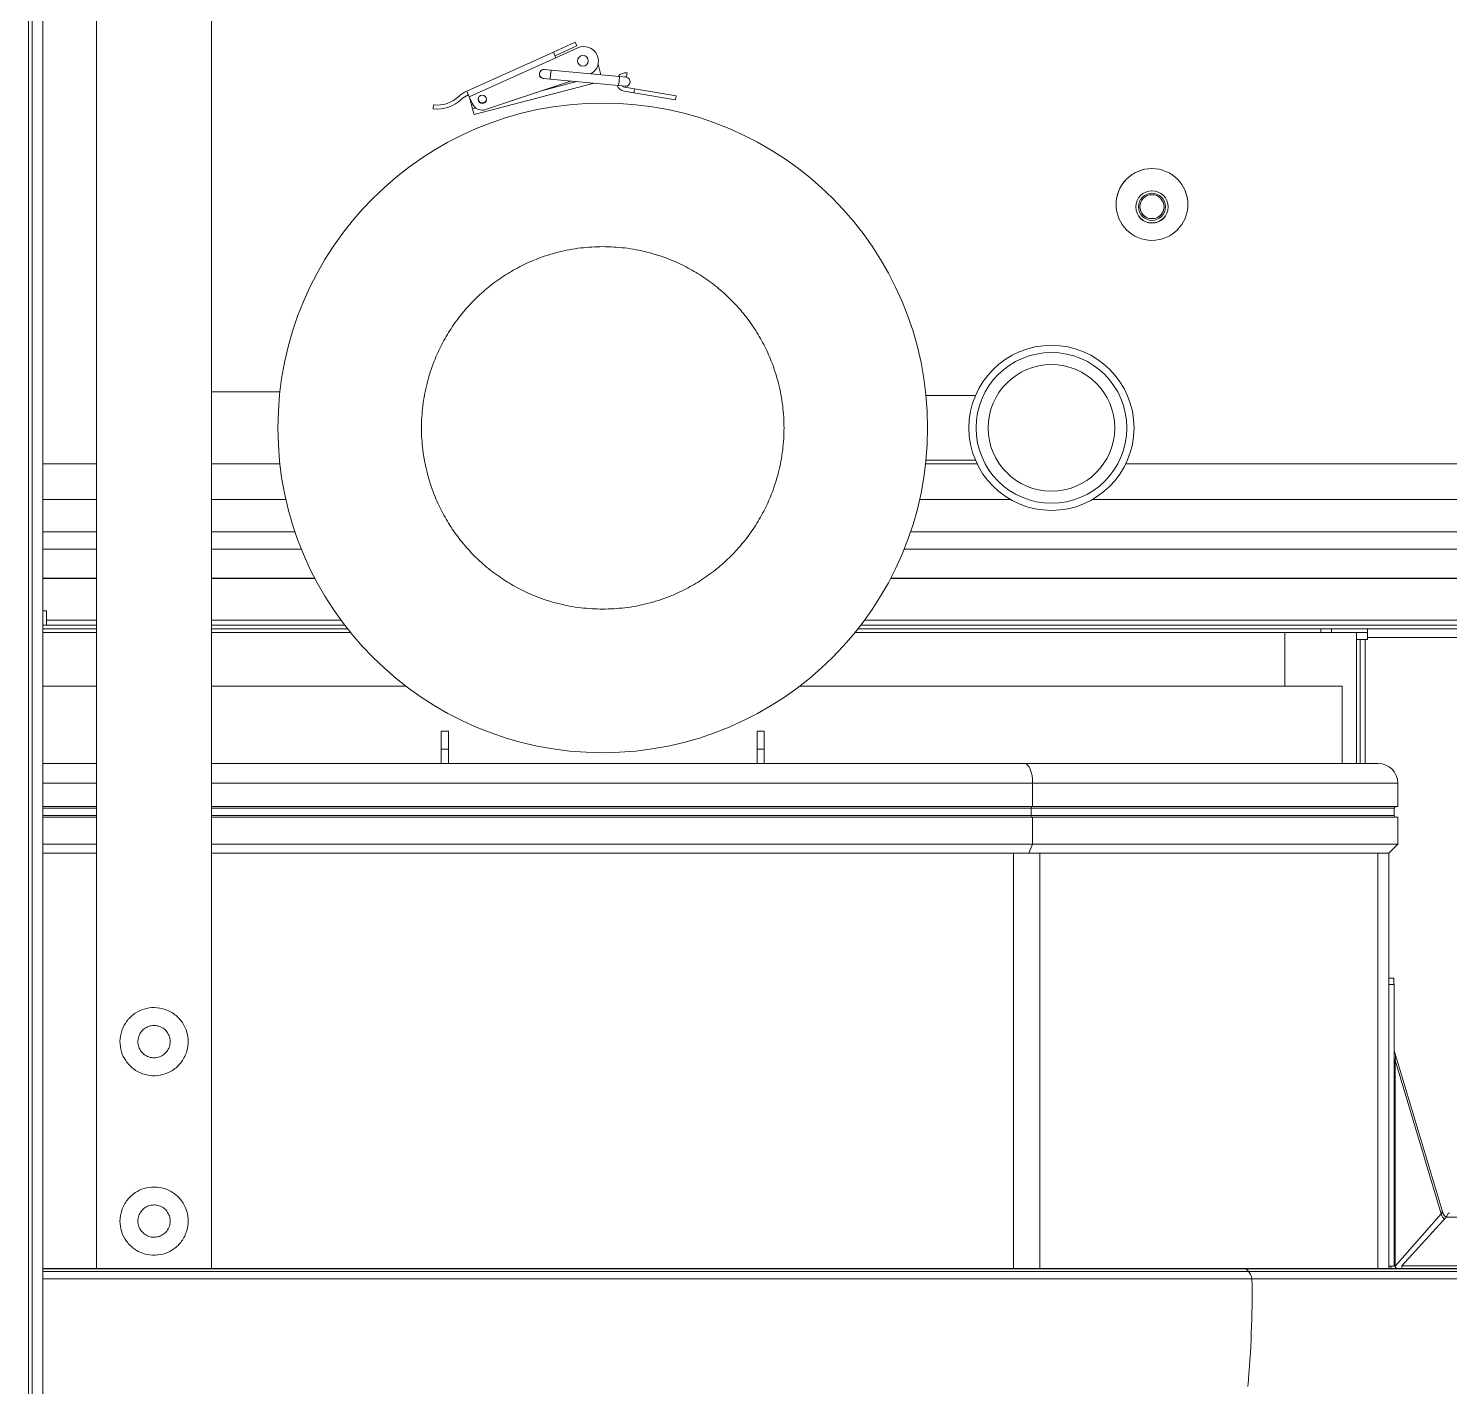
# Model space of a CAD drawing. Header units: millimetres. Extents: x -16985 to -606, y 2122 to 9380.
# Drawn here: x -8273.6 to -7877.6, y 5388.1 to 5766.5 of the extents above; entities that cross this region are included whole.
import ezdxf

# ---------------------------------------------------------------- set-up
doc = ezdxf.new("R2010")
doc.units = ezdxf.units.MM
doc.linetypes.add('K5LT32768', pattern=[0])
doc.linetypes.add('K5LT_THIN', pattern=[0])

msp = doc.modelspace()

# ---------------------------------------------------------------- linework, layer by layer
at = {"color": 7, "linetype": 'K5LT_THIN', "lineweight": 18}
for p, q in [((-8273.55, 4760.19), (-8273.55, 5798.19)), ((-8272.55, 5797.92), (-8272.55, 4796.19)), ((-8269.55, 5797.92), (-8269.55, 4796.19)), ((-8254.55, 5798.73), (-8254.55, 5420.99)), ((-8222.55, 5420.99), (-8222.55, 5798.73)), ((-8121.2, 5762.63), (-8127.3, 5759.88)), ((-8126.85, 5758.88), (-8120.75, 5761.62)), ((-8126.6, 5758.33), (-8120.51, 5761.08)), ((-8120.75, 5761.62), (-8121.2, 5762.63)), ((-8151.46, 5749), (-8127.3, 5759.88)), ((-8150.76, 5747.45), (-8126.6, 5758.33)), ((-8127.3, 5759.88), (-8126.6, 5758.33)), ((-8127.96, 5754.84), (-8129.8, 5755.01)), ((-8108.89, 5753.04), (-8127.96, 5754.84)), ((-8114.07, 5753.53), (-8114.85, 5756.5)), ((-8107.05, 5752.87), (-8108.89, 5753.04)), ((-8106.73, 5754.12), (-8106.91, 5753.03)), ((-8151.46, 5749), (-8150.76, 5747.45)), ((-8149.42, 5742.46), (-8115.93, 5751.19)), ((-8122.53, 5751.82), (-8146.18, 5743.85)), ((-8130.04, 5752.52), (-8128.19, 5752.35)), ((-8128.19, 5752.35), (-8109.13, 5750.55)), ((-8109.13, 5750.55), (-8107.29, 5750.38)), ((-8104.93, 5748.54), (-8107.59, 5748.99)), ((-8104.75, 5749.63), (-8107.41, 5750.07)), ((-8104.75, 5749.63), (-8104.93, 5748.54)), ((-8093.11, 5747.68), (-8104.75, 5749.63)), ((-8160.8, 5744.06), (-8160.7, 5745.15)), ((-8150.76, 5747.45), (-8149.87, 5745.46)), ((-8149.85, 5744.1), (-8150.68, 5747.26)), ((-8093.29, 5746.6), (-8104.93, 5748.54)), ((-8093.11, 5747.68), (-8093.29, 5746.6)), ((-8149.42, 5742.46), (-8149.85, 5744.1)), ((-8222.55, 5665.19), (-8203.5, 5665.19)), ((-8009.72, 5664.19), (-8023.5, 5664.19)), ((-8023.5, 5646.19), (-8009.72, 5646.19)), ((-8254.55, 5645.21), (-8269.55, 5645.21)), ((-8222.55, 5645.19), (-8203.5, 5645.19)), ((-8009.28, 5645.21), (-8023.61, 5645.21)), ((-7780.08, 5645.21), (-7967.83, 5645.21)), ((-8269.55, 5635.21), (-8254.55, 5635.21)), ((-8222.55, 5635.21), (-8201.82, 5635.21)), ((-8025.29, 5635.21), (-7999.96, 5635.21)), ((-7977.15, 5635.21), (-7780.08, 5635.21)), ((-8254.55, 5626.19), (-8269.55, 5626.19)), ((-8199.28, 5626.19), (-8222.55, 5626.19)), ((-7532.47, 5626.19), (-8027.83, 5626.19)), ((-8254.55, 5621.36), (-8269.55, 5621.36)), ((-8197.49, 5621.36), (-8222.55, 5621.36)), ((-7547.56, 5621.36), (-8029.61, 5621.36)), ((-8269.55, 5613.36), (-8254.55, 5613.36)), ((-8269.55, 5613.19), (-8254.55, 5613.19)), ((-8222.55, 5613.36), (-8193.81, 5613.36)), ((-8222.55, 5613.19), (-8193.72, 5613.19)), ((-8033.39, 5613.19), (-7598.01, 5613.19)), ((-8033.3, 5613.36), (-7547.56, 5613.36)), ((-8268.55, 5604.19), (-8269.55, 5604.19)), ((-8268.55, 5604.19), (-8268.55, 5601.57)), ((-8269.55, 5600.19), (-8254.55, 5600.19)), ((-8269.55, 5599.19), (-8254.55, 5599.19)), ((-8268.55, 5601.57), (-8268.55, 5600.19)), ((-8222.55, 5600.19), (-8185.42, 5600.19)), ((-8222.55, 5599.19), (-8184.65, 5599.19)), ((-8042.46, 5599.19), (-7913.55, 5599.19)), ((-8041.68, 5600.19), (-7499.49, 5600.19)), ((-7913.55, 5599.19), (-7910.55, 5599.19)), ((-7913.55, 5598.19), (-7913.55, 5599.19)), ((-7910.55, 5599.19), (-7910.55, 5598.19)), ((-7910.55, 5599.19), (-7900.55, 5599.19)), ((-7900.55, 5596.79), (-7900.55, 5599.19)), ((-7498.01, 5599.19), (-7900.55, 5599.19)), ((-8269.55, 5598.19), (-8254.55, 5598.19)), ((-8222.55, 5598.19), (-8183.85, 5598.19)), ((-8043.26, 5598.19), (-7923.55, 5598.19)), ((-7923.55, 5598.19), (-7923.55, 5583.19)), ((-7923.55, 5598.19), (-7903.55, 5598.19)), ((-7903.55, 5598.19), (-7900.55, 5598.19)), ((-7903.55, 5598.19), (-7903.55, 5561.69)), ((-7903.55, 5596.19), (-7902.55, 5596.19)), ((-7902.55, 5561.69), (-7902.55, 5596.19)), ((-7901.15, 5596.19), (-7902.55, 5596.19)), ((-7900.55, 5596.19), (-7901.15, 5596.19)), ((-7900.55, 5596.79), (-7900.55, 5596.19)), ((-8269.55, 5583.19), (-8254.55, 5583.19)), ((-8222.55, 5583.19), (-8168.38, 5583.19)), ((-8058.72, 5583.19), (-7907.55, 5583.19)), ((-7907.55, 5583.19), (-7907.55, 5561.69)), ((-8156.55, 5570.69), (-8158.55, 5570.69)), ((-8158.55, 5565.69), (-8158.55, 5570.69)), ((-8156.55, 5570.69), (-8156.55, 5565.69)), ((-8068.55, 5570.69), (-8070.55, 5570.69)), ((-8070.55, 5565.69), (-8070.55, 5570.69)), ((-8068.55, 5570.69), (-8068.55, 5565.69)), ((-8158.55, 5565.69), (-8156.55, 5565.69)), ((-8158.55, 5561.69), (-8158.55, 5565.69)), ((-8156.55, 5565.69), (-8156.55, 5561.69)), ((-8070.55, 5565.69), (-8068.55, 5565.69)), ((-8070.55, 5561.69), (-8070.55, 5565.69)), ((-8068.55, 5565.69), (-8068.55, 5561.69)), ((-8254.55, 5561.69), (-8269.55, 5561.69)), ((-7996.07, 5561.69), (-8222.55, 5561.69)), ((-7897.55, 5561.69), (-7996.07, 5561.69)), ((-7892.05, 5556.19), (-7993.79, 5556.19)), ((-7993.79, 5549.69), (-7993.79, 5556.19)), ((-7892.05, 5556.19), (-7892.05, 5549.69)), ((-8254.55, 5549.69), (-8269.55, 5549.69)), ((-7993.79, 5549.69), (-8222.55, 5549.69)), ((-7893.05, 5549.19), (-7994.2, 5549.19)), ((-7994.2, 5547.19), (-7994.2, 5549.19)), ((-7893.05, 5547.19), (-7994.2, 5547.19)), ((-7892.05, 5549.69), (-7993.79, 5549.69)), ((-7893.05, 5549.19), (-7893.05, 5547.19)), ((-8254.55, 5546.69), (-8269.55, 5546.69)), ((-7993.79, 5546.69), (-8222.55, 5546.69)), ((-7993.79, 5539.19), (-7993.79, 5546.69)), ((-7892.05, 5546.69), (-7993.79, 5546.69)), ((-7892.05, 5546.69), (-7892.05, 5539.19)), ((-8254.55, 5539.19), (-8269.55, 5539.19)), ((-7993.79, 5539.19), (-8222.55, 5539.19)), ((-7994.83, 5536.69), (-7993.79, 5539.19)), ((-7892.05, 5539.19), (-7993.79, 5539.19)), ((-7892.05, 5539.19), (-7894.55, 5536.69)), ((-8254.55, 5536.69), (-8269.55, 5536.69)), ((-7994.83, 5536.69), (-8222.55, 5536.69)), ((-7894.55, 5536.69), (-7994.83, 5536.69)), ((-7894.55, 5420.99), (-7894.55, 5536.69)), ((-7894.55, 5501.9), (-7893.19, 5501.9)), ((-7894.55, 5500.09), (-7893.05, 5500.09)), ((-7893.19, 5501.9), (-7893.19, 5500.09)), ((-7893.05, 5421.59), (-7893.05, 5500.09)), ((-7893.05, 5481.67), (-7892.78, 5480.77)), ((-7893.05, 5480.69), (-7892.78, 5480.77)), ((-7892.78, 5480.77), (-7879.7, 5437.16)), ((-7892.83, 5421.59), (-7892.83, 5479.05)), ((-7892.83, 5479.05), (-7879.97, 5436.21)), ((-7879.97, 5436.21), (-7892.83, 5421.59)), ((-7879.96, 5436.2), (-7879.46, 5436.36)), ((-7879.7, 5437.16), (-7879.46, 5436.36)), ((-7890.91, 5421.68), (-7878.55, 5435.29)), ((-7771.55, 5435.29), (-7878.55, 5435.29)), ((-7934.8, 5420.99), (-8269.55, 5420.99)), ((-7934.56, 5420.89), (-8269.55, 5420.89)), ((-7933.63, 5420.17), (-8269.55, 5420.17)), ((-7839.8, 5420.99), (-7934.8, 5420.99)), ((-7839.56, 5420.89), (-7934.56, 5420.89)), ((-7838.63, 5420.17), (-7933.63, 5420.17)), ((-7894.55, 5421.59), (-7893.05, 5421.59)), ((-7894.15, 5421.59), (-7893.8, 5420.99)), ((-7893.05, 5421.59), (-7892.83, 5421.59)), ((-7890.91, 5421.68), (-7686.7, 5421.68)), ((-7890.91, 5421.68), (-7890.91, 5420.99)), ((-7932.69, 5418.11), (-8269.55, 5418.11)), ((-7837.69, 5418.11), (-7932.69, 5418.11))]:
    msp.add_line(p, q, dxfattribs=at)
at = {"color": 8, "linetype": 'K5LT32768', "lineweight": 15, "true_color": 0x808080}
for p, q in [((-8128.19, 5752.35), (-8128.08, 5753.59)), ((-8128.08, 5753.59), (-8127.96, 5754.84)), ((-8109.01, 5751.8), (-8108.89, 5753.04)), ((-8130.24, 5749.22), (-8120.88, 5751.66)), ((-8109.13, 5750.55), (-8109.01, 5751.8)), ((-8149.85, 5744.1), (-8148.98, 5744.33)), ((-8268.55, 5601.57), (-8254.55, 5601.57)), ((-8222.55, 5601.57), (-8186.46, 5601.57)), ((-8040.64, 5601.57), (-7499.5, 5601.57)), ((-7901.15, 5561.69), (-7901.15, 5596.19)), ((-7498.03, 5596.79), (-7900.55, 5596.79)), ((-8254.55, 5556.19), (-8269.55, 5556.19)), ((-7993.79, 5556.19), (-8222.55, 5556.19)), ((-8254.55, 5549.19), (-8269.55, 5549.19)), ((-8254.55, 5547.19), (-8269.55, 5547.19)), ((-7994.2, 5549.19), (-8222.55, 5549.19)), ((-7994.2, 5547.19), (-8222.55, 5547.19)), ((-7999.13, 5420.99), (-7999.13, 5536.69)), ((-7991.78, 5420.99), (-7991.78, 5536.69)), ((-7897.6, 5420.99), (-7897.6, 5536.69))]:
    msp.add_line(p, q, dxfattribs=at)
at = {"color": 7, "linetype": 'K5LT_THIN', "const_width": 0.18}
for points in [[(-8107.75, 5752.93), (-8107.5, 5753.01), (-8106.91, 5753.03)], [(-8107.41, 5750.07), (-8107.96, 5750.28), (-8108.19, 5750.46)]]:
    msp.add_lwpolyline(points, dxfattribs=at)
at = {"color": 7, "linetype": 'K5LT_THIN', "lineweight": 18}
for centre, radius in [((-8119.08, 5757.45), 1.5), ((-8113.55, 5655.19), 90.5), ((-8147.13, 5746.7), 1.15), ((-7960.55, 5717.43), 10), ((-7960.55, 5716.74), 4.5), ((-7960.55, 5716.78), 3.77), ((-7960.55, 5716.78), 3.37), ((-7988.55, 5655.19), 23), ((-7988.55, 5655.19), 21), ((-7988.55, 5655.19), 17.64)]:
    msp.add_circle(centre, radius, dxfattribs=at)
for centre, radius, start, end in [((-8118.83, 5757.36), 4.07, 298.8825, 114.2395), ((-8129.92, 5753.77), 1.3, 68.6754, 280.5602), ((-8129.92, 5753.77), 1.25, 174.6178, 264.6178), ((-8129.92, 5753.77), 1.25, 84.6178, 174.6178), ((-8107.16, 5751.55), 2.6, 80.5, 144.1262), ((-8107.17, 5751.62), 1.25, 354.6178, 84.6178), ((-8148.17, 5741.71), 8, 114.277, 133.1722), ((-8107.16, 5751.55), 2.6, 201.6265, 260.5), ((-8107.17, 5751.62), 1.25, 264.6178, 354.6178), ((-8159.8, 5754.11), 10.1, 264.317, 313.1722), ((-8159.8, 5754.11), 9, 264.317, 313.1722), ((-8148.17, 5741.71), 6.9, 114.283, 133.1722), ((-8147.13, 5746.7), 3, 204.2395, 288.6103), ((-8147.1, 5746.84), 1.13, 162.0291, 284.6178), ((-8147.1, 5746.84), 1.13, 284.6178, 354.3364), ((-7960.55, 5717.42), 10, 89.9989, 179.999), ((-7960.55, 5717.42), 10, 0.0009, 90.0012), ((-7960.55, 5716.78), 4.5, 180.0038, 359.9962), ((-7960.55, 5716.86), 3.38, 180.0035, 359.9965), ((-7897.55, 5556.19), 5.5, 0, 90), ((-7892.55, 5549.19), 0.5, 90, 180), ((-7892.55, 5547.19), 0.5, 180, 270), ((-7877.64, 5436.9), 1.9, 196.6992, 240.2765)]:
    msp.add_arc(centre, radius, start, end, dxfattribs=at)
for centre, major_axis, start_param, end_param in [((-7996.07, 5556.19), (0, 5.5), -1.570796, 0), ((-7994, 5549.19), (0, 0.5), 0, 1.570796), ((-7994, 5547.19), (0, 0.5), 1.570796, 3.141593), ((-7934.67, 5421.06), (0, 0.316), 1.808332, 2.126923), ((-7934.85, 5414.86), (0, 6.08), -0.506009, -0.113649), ((-7934.33, 5416.05), (0, 4.46), -1.090247, -0.390921), ((-7980.81, 5413.8), (0, 116.24), -1.793876, -1.533693)]:
    msp.add_ellipse(centre, major_axis=major_axis, ratio=0.414214, start_param=start_param, end_param=end_param, dxfattribs=at)
for points, knots in [([(-8113.55, 5604.69), (-8115.61, 5604.76), (-8119.78, 5604.91), (-8126.03, 5606.12), (-8131.74, 5607.95), (-8136.82, 5610.27), (-8141.27, 5612.87), (-8145.45, 5615.92), (-8149.33, 5619.42), (-8152.82, 5623.29), (-8155.88, 5627.47), (-8158.47, 5631.92), (-8160.79, 5637), (-8162.63, 5642.72), (-8163.8, 5648.96), (-8164.18, 5655.19), (-8163.8, 5661.41), (-8162.63, 5667.66), (-8160.78, 5673.38), (-8158.47, 5678.46), (-8155.88, 5682.9), (-8152.82, 5687.09), (-8149.33, 5690.96), (-8145.45, 5694.45), (-8141.27, 5697.51), (-8136.82, 5700.1), (-8131.74, 5702.42), (-8126.03, 5704.25), (-8119.78, 5705.47), (-8115.61, 5705.61), (-8113.55, 5705.69)], [0, 0, 0, 0, 0.038817, 0.078835, 0.119976, 0.152141, 0.184303, 0.217153, 0.25, 0.28285, 0.315697, 0.347862, 0.380024, 0.421168, 0.461187, 0.5, 0.538816, 0.578835, 0.619976, 0.652141, 0.684303, 0.717153, 0.75, 0.78285, 0.815697, 0.847862, 0.880024, 0.921168, 0.961184, 1, 1, 1, 1]), ([(-8113.55, 5705.69), (-8111.5, 5705.61), (-8107.33, 5705.47), (-8101.08, 5704.25), (-8095.37, 5702.42), (-8090.28, 5700.1), (-8085.84, 5697.51), (-8081.66, 5694.45), (-8077.78, 5690.96), (-8074.29, 5687.09), (-8071.23, 5682.9), (-8068.64, 5678.46), (-8066.32, 5673.37), (-8064.48, 5667.66), (-8063.31, 5661.41), (-8062.93, 5655.19), (-8063.31, 5648.96), (-8064.48, 5642.71), (-8066.32, 5637), (-8068.64, 5631.92), (-8071.23, 5627.47), (-8074.29, 5623.29), (-8077.78, 5619.41), (-8081.66, 5615.92), (-8085.84, 5612.87), (-8090.28, 5610.27), (-8095.37, 5607.95), (-8101.08, 5606.12), (-8107.33, 5604.91), (-8111.5, 5604.76), (-8113.55, 5604.69)], [0, 0, 0, 0, 0.038817, 0.078835, 0.119976, 0.152141, 0.184303, 0.217153, 0.25, 0.28285, 0.315697, 0.347862, 0.380024, 0.421168, 0.461187, 0.5, 0.538816, 0.578835, 0.619976, 0.652141, 0.684303, 0.717153, 0.75, 0.78285, 0.815697, 0.847862, 0.880024, 0.921168, 0.961184, 1, 1, 1, 1]), ([(-8248.05, 5484.19), (-8247.97, 5483.23), (-8247.8, 5481.32), (-8246.49, 5478.72), (-8244.79, 5476.89), (-8242.97, 5475.72), (-8240.94, 5474.88), (-8238.32, 5474.53), (-8235.4, 5475.08), (-8232.85, 5476.41), (-8231.09, 5478.15), (-8229.98, 5479.98), (-8229.26, 5481.85), (-8228.93, 5484.22), (-8229.32, 5486.88), (-8230.44, 5489.38), (-8232.02, 5491.22), (-8233.77, 5492.45), (-8235.77, 5493.39), (-8238.4, 5493.85), (-8241.37, 5493.4), (-8243.96, 5492.17), (-8245.77, 5490.51), (-8246.93, 5488.76), (-8247.81, 5486.82), (-8247.96, 5485.21), (-8248.05, 5484.19)], [0, 0, 0, 0, 0.04687, 0.093505, 0.145731, 0.17468, 0.203601, 0.25575, 0.301595, 0.34778, 0.399458, 0.428289, 0.457086, 0.500458, 0.543874, 0.587449, 0.638775, 0.66769, 0.696579, 0.749745, 0.796046, 0.841841, 0.892675, 0.921295, 0.949887, 1, 1, 1, 1]), ([(-8234.05, 5484.19), (-8234.1, 5484.68), (-8234.2, 5485.66), (-8234.93, 5486.98), (-8236.02, 5488.01), (-8237.43, 5488.64), (-8238.96, 5488.75), (-8240.4, 5488.38), (-8241.65, 5487.57), (-8242.59, 5486.38), (-8243.08, 5484.92), (-8243.07, 5483.4), (-8242.58, 5482), (-8241.67, 5480.82), (-8240.39, 5479.98), (-8238.89, 5479.61), (-8237.39, 5479.76), (-8236.04, 5480.36), (-8234.94, 5481.37), (-8234.19, 5482.7), (-8234.1, 5483.7), (-8234.05, 5484.19)], [0, 0, 0, 0, 0.051777, 0.103488, 0.156909, 0.211591, 0.264479, 0.315451, 0.367087, 0.420992, 0.475538, 0.527768, 0.578393, 0.630553, 0.685007, 0.739045, 0.790714, 0.841686, 0.894467, 0.949107, 1, 1, 1, 1]), ([(-7892.83, 5479.05), (-7892.87, 5479.11), (-7892.97, 5479.23), (-7893.04, 5479.4), (-7893.05, 5479.51), (-7893.05, 5479.57)], [0, 0, 0, 0, 0.359352, 0.676571, 1, 1, 1, 1]), ([(-7892.83, 5479.05), (-7892.78, 5479.24), (-7892.68, 5479.63), (-7892.66, 5480.21), (-7892.74, 5480.58), (-7892.78, 5480.77)], [0, 0, 0, 0, 0.321488, 0.655501, 1, 1, 1, 1]), ([(-8248.05, 5434.19), (-8247.97, 5433.23), (-8247.8, 5431.32), (-8246.49, 5428.72), (-8244.79, 5426.89), (-8242.97, 5425.72), (-8240.94, 5424.88), (-8238.32, 5424.53), (-8235.4, 5425.08), (-8232.85, 5426.41), (-8231.09, 5428.15), (-8229.98, 5429.98), (-8229.26, 5431.85), (-8228.93, 5434.22), (-8229.32, 5436.88), (-8230.44, 5439.38), (-8232.02, 5441.22), (-8233.77, 5442.45), (-8235.77, 5443.39), (-8238.4, 5443.85), (-8241.37, 5443.4), (-8243.96, 5442.17), (-8245.77, 5440.51), (-8246.93, 5438.76), (-8247.81, 5436.82), (-8247.96, 5435.21), (-8248.05, 5434.19)], [0, 0, 0, 0, 0.04687, 0.093505, 0.145731, 0.17468, 0.203601, 0.25575, 0.301595, 0.34778, 0.399458, 0.428289, 0.457086, 0.500458, 0.543874, 0.587449, 0.638775, 0.66769, 0.696579, 0.749745, 0.796046, 0.841841, 0.892675, 0.921295, 0.949887, 1, 1, 1, 1]), ([(-8234.05, 5434.19), (-8234.1, 5434.68), (-8234.2, 5435.66), (-8234.93, 5436.98), (-8236.02, 5438.01), (-8237.43, 5438.64), (-8238.96, 5438.75), (-8240.4, 5438.38), (-8241.65, 5437.57), (-8242.59, 5436.38), (-8243.08, 5434.92), (-8243.07, 5433.4), (-8242.58, 5432), (-8241.67, 5430.82), (-8240.39, 5429.98), (-8238.89, 5429.61), (-8237.39, 5429.76), (-8236.04, 5430.36), (-8234.94, 5431.37), (-8234.19, 5432.7), (-8234.1, 5433.7), (-8234.05, 5434.19)], [0, 0, 0, 0, 0.051777, 0.103488, 0.156909, 0.211591, 0.264479, 0.315451, 0.367087, 0.420992, 0.475538, 0.527768, 0.578393, 0.630553, 0.685007, 0.739045, 0.790714, 0.841686, 0.894467, 0.949107, 1, 1, 1, 1]), ([(-7879.09, 5434.69), (-7879.22, 5434.8), (-7879.51, 5435.06), (-7879.83, 5435.6), (-7879.93, 5436.01), (-7879.97, 5436.21)], [0, 0, 0, 0, 0.296166, 0.648083, 1, 1, 1, 1]), ([(-7892.83, 5421.59), (-7892.74, 5421.44), (-7892.61, 5421.22), (-7892.38, 5421.04), (-7892.31, 5420.99)], [0, 0, 0, 0, 0.704194, 1, 1, 1, 1])]:
    msp.add_open_spline(points, degree=3, knots=knots, dxfattribs=at)
for points in [[(-7879.7, 5437.16), (-7879.68, 5437.01), (-7879.64, 5436.72), (-7879.86, 5436.38), (-7879.97, 5436.21)], [(-7878.55, 5435.29), (-7878.4, 5435.64), (-7878.09, 5436.34), (-7877.79, 5436.45), (-7877.64, 5436.5)]]:
    msp.add_open_spline(points, degree=3, dxfattribs=at)

doc.saveas('drawing.dxf')
